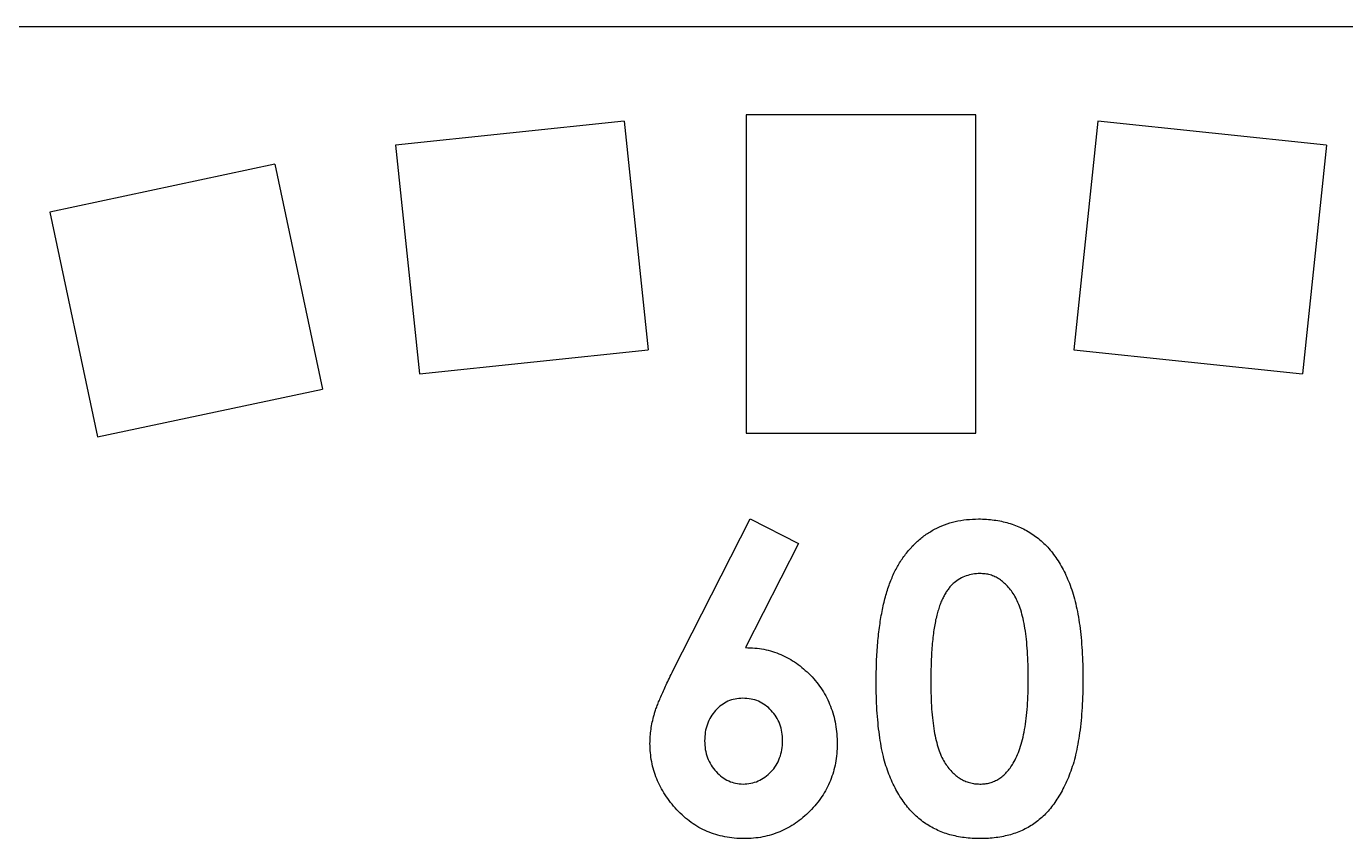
# Model space of a CAD drawing. Header units: millimetres. Extents: x 0 to 216, y -15 to 156.
# Drawn here: x 89.12 to 118.96, y 137.62 to 156 of the extents above; entities that cross this region are included whole.
import ezdxf

# ---------------------------------------------------------------- set-up
doc = ezdxf.new("R2010")
doc.units = ezdxf.units.MM

msp = doc.modelspace()

# ---------------------------------------------------------------- linework, layer by layer
at = {"color": 7, "linetype": 'Continuous', "lineweight": 25}
for p, q in [((0, 156), (216, 156)), ((110.6, 154), (105.4, 154)), ((105.4, 154), (105.4, 146.8)), ((110.6, 146.8), (110.6, 154)), ((102.642, 153.855), (97.47, 153.312)), ((102.642, 153.855), (103.185, 148.684)), ((113.358, 153.855), (112.815, 148.684)), ((118.53, 153.312), (113.358, 153.855)), ((97.47, 153.312), (98.014, 148.14)), ((118.53, 153.312), (117.986, 148.14)), ((94.742, 152.88), (89.656, 151.799)), ((94.742, 152.88), (95.823, 147.793)), ((89.656, 151.799), (90.737, 146.712)), ((98.014, 148.14), (103.185, 148.684)), ((112.815, 148.684), (117.986, 148.14)), ((90.737, 146.712), (95.823, 147.793)), ((105.4, 146.8), (110.6, 146.8)), ((103.746, 141.421), (105.494, 144.856)), ((105.494, 144.856), (106.587, 144.302)), ((106.587, 144.302), (105.388, 141.945))]:
    msp.add_line(p, q, dxfattribs=at)
for points, knots in [([(108.909, 143.92), (108.962, 143.994), (109.066, 144.14), (109.249, 144.331), (109.445, 144.494), (109.659, 144.626), (109.887, 144.73), (110.131, 144.804), (110.391, 144.847), (110.569, 144.853), (110.66, 144.856)], [0, 0, 0, 0, 0.132314, 0.2587, 0.380912, 0.500535, 0.620923, 0.742376, 0.868281, 1, 1, 1, 1]), ([(110.66, 144.856), (110.72, 144.855), (110.837, 144.853), (111.01, 144.834), (111.177, 144.805), (111.338, 144.766), (111.492, 144.713), (111.641, 144.65), (111.782, 144.573), (111.917, 144.486), (112.046, 144.388), (112.167, 144.276), (112.281, 144.153), (112.385, 144.017), (112.483, 143.869), (112.574, 143.71), (112.657, 143.537), (112.733, 143.352), (112.801, 143.151), (112.859, 142.932), (112.908, 142.695), (112.949, 142.44), (112.98, 142.165), (113.002, 141.872), (113.016, 141.56), (113.017, 141.347), (113.018, 141.237)], [0, 0, 0, 0, 0.036635, 0.072034, 0.106626, 0.140306, 0.173619, 0.206426, 0.239067, 0.271883, 0.30484, 0.338529, 0.372616, 0.407548, 0.443719, 0.481312, 0.520113, 0.560913, 0.604025, 0.650075, 0.699572, 0.752363, 0.808789, 0.868954, 0.932675, 1, 1, 1, 1]), ([(108.344, 141.172), (108.345, 141.325), (108.347, 141.619), (108.376, 142.044), (108.418, 142.437), (108.48, 142.798), (108.557, 143.126), (108.655, 143.421), (108.767, 143.687), (108.863, 143.844), (108.909, 143.92)], [0, 0, 0, 0, 0.161071, 0.310789, 0.449904, 0.578376, 0.696617, 0.805987, 0.906562, 1, 1, 1, 1]), ([(110.69, 143.621), (110.636, 143.618), (110.53, 143.613), (110.377, 143.571), (110.232, 143.505), (110.122, 143.426), (110.039, 143.35), (109.981, 143.281), (109.926, 143.204), (109.877, 143.116), (109.83, 143.02), (109.785, 142.915), (109.748, 142.798), (109.711, 142.673), (109.679, 142.534), (109.653, 142.382), (109.629, 142.215), (109.612, 142.033), (109.596, 141.836), (109.585, 141.623), (109.581, 141.396), (109.579, 141.239), (109.578, 141.158)], [0, 0, 0, 0, 0.0538337, 0.1055426, 0.1580542, 0.2119873, 0.2402069, 0.2697935, 0.3013431, 0.3346081, 0.3702844, 0.4080888, 0.4486813, 0.4920693, 0.5386642, 0.5903711, 0.6463878, 0.7071954, 0.7729468, 0.8436426, 0.9193084, 1, 1, 1, 1]), ([(111.783, 141.237), (111.783, 141.345), (111.782, 141.554), (111.766, 141.854), (111.744, 142.127), (111.711, 142.374), (111.669, 142.595), (111.617, 142.791), (111.556, 142.96), (111.484, 143.104), (111.404, 143.226), (111.319, 143.331), (111.228, 143.42), (111.133, 143.495), (111.03, 143.552), (110.922, 143.592), (110.808, 143.616), (110.73, 143.619), (110.69, 143.621)], [0, 0, 0, 0, 0.112115, 0.215802, 0.310203, 0.395993, 0.47341, 0.542778, 0.604548, 0.659357, 0.708764, 0.755356, 0.798687, 0.840017, 0.880203, 0.919733, 0.959049, 1, 1, 1, 1]), ([(105.388, 141.945), (105.459, 141.943), (105.598, 141.94), (105.803, 141.911), (106, 141.86), (106.189, 141.793), (106.369, 141.703), (106.542, 141.596), (106.704, 141.466), (106.859, 141.322), (107.001, 141.162), (107.123, 140.99), (107.23, 140.81), (107.313, 140.619), (107.38, 140.419), (107.428, 140.209), (107.456, 139.99), (107.46, 139.841), (107.462, 139.765)], [0, 0, 0, 0, 0.0633288, 0.1247364, 0.1849157, 0.2443004, 0.3038256, 0.364353, 0.4260731, 0.4897209, 0.5537559, 0.6164581, 0.6783189, 0.7403009, 0.8026563, 0.8667321, 0.9321567, 1, 1, 1, 1]), ([(103.228, 139.775), (103.229, 139.829), (103.231, 139.936), (103.25, 140.098), (103.279, 140.26), (103.313, 140.397), (103.347, 140.512), (103.382, 140.61), (103.425, 140.719), (103.475, 140.838), (103.532, 140.969), (103.596, 141.11), (103.668, 141.262), (103.72, 141.367), (103.746, 141.421)], [0, 0, 0, 0, 0.092538, 0.185591, 0.279552, 0.375602, 0.427617, 0.487117, 0.554199, 0.628624, 0.709688, 0.799181, 0.895357, 1, 1, 1, 1]), ([(110.696, 137.624), (110.634, 137.625), (110.514, 137.627), (110.337, 137.643), (110.168, 137.673), (110.006, 137.71), (109.851, 137.762), (109.704, 137.824), (109.564, 137.897), (109.432, 137.982), (109.308, 138.079), (109.19, 138.187), (109.078, 138.306), (108.975, 138.438), (108.878, 138.581), (108.788, 138.736), (108.706, 138.903), (108.629, 139.082), (108.562, 139.277), (108.502, 139.49), (108.453, 139.724), (108.414, 139.976), (108.383, 140.248), (108.359, 140.539), (108.346, 140.849), (108.344, 141.062), (108.344, 141.172)], [0, 0, 0, 0, 0.038217, 0.074867, 0.110158, 0.144454, 0.17808, 0.211171, 0.243687, 0.275872, 0.308376, 0.341263, 0.37515, 0.409655, 0.445157, 0.482073, 0.520576, 0.560554, 0.603108, 0.648689, 0.697948, 0.750768, 0.807309, 0.867656, 0.931861, 1, 1, 1, 1]), ([(109.578, 141.158), (109.58, 141.054), (109.582, 140.853), (109.595, 140.564), (109.62, 140.301), (109.652, 140.062), (109.696, 139.849), (109.747, 139.66), (109.81, 139.497), (109.882, 139.358), (109.963, 139.239), (110.05, 139.139), (110.142, 139.051), (110.24, 138.981), (110.345, 138.926), (110.455, 138.887), (110.571, 138.863), (110.65, 138.86), (110.69, 138.858)], [0, 0, 0, 0, 0.110734, 0.212341, 0.305502, 0.389835, 0.46669, 0.535262, 0.596763, 0.651066, 0.701036, 0.74786, 0.791833, 0.834284, 0.875334, 0.916035, 0.957652, 1, 1, 1, 1]), ([(113.018, 141.237), (113.017, 141.126), (113.016, 140.91), (113.002, 140.595), (112.979, 140.3), (112.948, 140.023), (112.906, 139.766), (112.857, 139.527), (112.799, 139.307), (112.729, 139.105), (112.653, 138.92), (112.57, 138.748), (112.481, 138.589), (112.387, 138.441), (112.285, 138.308), (112.178, 138.185), (112.062, 138.078), (111.942, 137.98), (111.814, 137.896), (111.679, 137.822), (111.534, 137.762), (111.383, 137.71), (111.222, 137.673), (111.054, 137.643), (110.878, 137.627), (110.757, 137.625), (110.696, 137.624)], [0, 0, 0, 0, 0.068491, 0.133077, 0.193829, 0.251083, 0.304401, 0.354408, 0.401295, 0.444701, 0.485692, 0.524676, 0.562307, 0.597947, 0.632474, 0.665752, 0.697985, 0.729586, 0.760825, 0.792355, 0.824313, 0.857156, 0.890927, 0.92596, 0.962061, 1, 1, 1, 1]), ([(111.444, 139.331), (111.472, 139.382), (111.53, 139.489), (111.598, 139.669), (111.655, 139.872), (111.704, 140.098), (111.737, 140.35), (111.766, 140.624), (111.78, 140.922), (111.782, 141.129), (111.783, 141.237)], [0, 0, 0, 0, 0.088871, 0.186355, 0.294078, 0.412237, 0.541778, 0.682703, 0.835096, 1, 1, 1, 1]), ([(105.328, 140.799), (105.269, 140.796), (105.153, 140.791), (104.988, 140.735), (104.838, 140.648), (104.708, 140.526), (104.599, 140.38), (104.519, 140.215), (104.471, 140.031), (104.466, 139.902), (104.463, 139.835)], [0, 0, 0, 0, 0.122718, 0.240143, 0.357362, 0.481674, 0.607866, 0.732955, 0.862144, 1, 1, 1, 1]), ([(106.227, 139.835), (106.224, 139.902), (106.217, 140.03), (106.17, 140.215), (106.087, 140.381), (105.975, 140.526), (105.84, 140.648), (105.684, 140.736), (105.512, 140.79), (105.39, 140.796), (105.328, 140.799)], [0, 0, 0, 0, 0.135404, 0.262225, 0.385849, 0.510857, 0.634977, 0.753299, 0.873932, 1, 1, 1, 1]), ([(105.356, 137.624), (105.281, 137.625), (105.135, 137.628), (104.92, 137.662), (104.715, 137.712), (104.519, 137.784), (104.332, 137.876), (104.156, 137.989), (103.989, 138.123), (103.833, 138.274), (103.693, 138.44), (103.568, 138.612), (103.463, 138.791), (103.377, 138.976), (103.31, 139.167), (103.264, 139.365), (103.234, 139.568), (103.23, 139.705), (103.228, 139.775)], [0, 0, 0, 0, 0.066486, 0.130736, 0.193287, 0.255291, 0.316538, 0.378867, 0.441877, 0.507117, 0.572271, 0.635427, 0.696817, 0.757357, 0.817265, 0.877134, 0.93802, 1, 1, 1, 1]), ([(104.463, 139.835), (104.466, 139.769), (104.472, 139.64), (104.522, 139.454), (104.604, 139.284), (104.719, 139.137), (104.853, 139.015), (105.003, 138.924), (105.164, 138.869), (105.276, 138.862), (105.333, 138.858)], [0, 0, 0, 0, 0.137285, 0.267028, 0.394926, 0.524335, 0.650813, 0.769267, 0.883435, 1, 1, 1, 1]), ([(105.333, 138.858), (105.392, 138.862), (105.509, 138.869), (105.678, 138.922), (105.832, 139.011), (105.968, 139.133), (106.085, 139.278), (106.166, 139.449), (106.219, 139.636), (106.224, 139.767), (106.227, 139.835)], [0, 0, 0, 0, 0.121152, 0.237601, 0.356052, 0.480525, 0.607639, 0.73343, 0.862182, 1, 1, 1, 1]), ([(107.462, 139.765), (107.46, 139.692), (107.456, 139.547), (107.427, 139.335), (107.379, 139.131), (107.31, 138.937), (107.223, 138.75), (107.117, 138.572), (106.99, 138.403), (106.847, 138.244), (106.69, 138.1), (106.524, 137.971), (106.349, 137.865), (106.167, 137.776), (105.975, 137.709), (105.776, 137.658), (105.568, 137.629), (105.427, 137.625), (105.356, 137.624)], [0, 0, 0, 0, 0.0656209, 0.1297044, 0.1920084, 0.2531654, 0.31459, 0.3765328, 0.4392867, 0.5037985, 0.568284, 0.6306289, 0.6915128, 0.7519976, 0.8123769, 0.8735769, 0.9360267, 1, 1, 1, 1]), ([(110.69, 138.858), (110.729, 138.859), (110.805, 138.862), (110.915, 138.885), (111.02, 138.922), (111.118, 138.975), (111.21, 139.042), (111.296, 139.124), (111.375, 139.221), (111.421, 139.294), (111.444, 139.331)], [0, 0, 0, 0, 0.124035, 0.242846, 0.360342, 0.479042, 0.599334, 0.725488, 0.858549, 1, 1, 1, 1])]:
    msp.add_open_spline(points, degree=3, knots=knots, dxfattribs=at)

doc.saveas('drawing.dxf')
